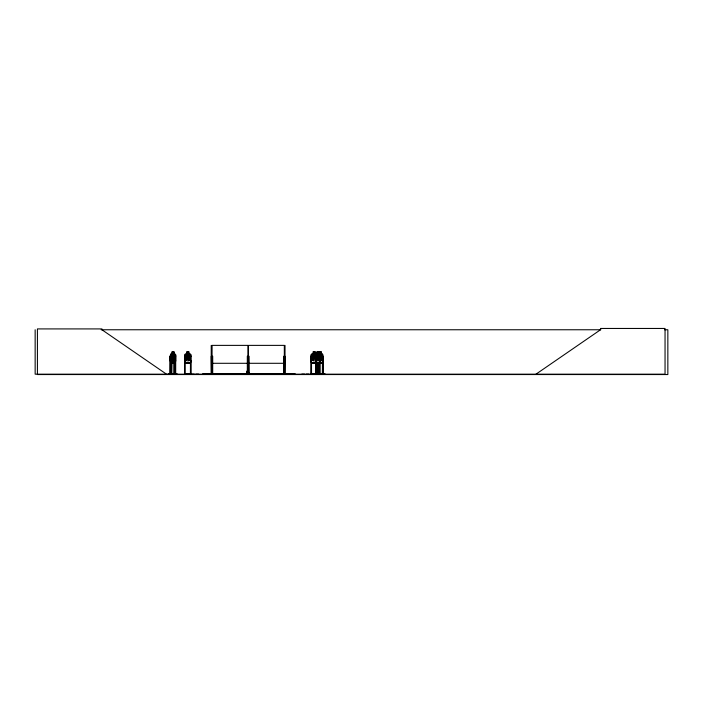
<?xml version="1.0" encoding="UTF-8"?>
<svg xmlns="http://www.w3.org/2000/svg" width="703" height="703" viewBox="0 0 703 703"><rect width="100%" height="100%" fill="white"/><g stroke="black" fill="none" stroke-linecap="round" stroke-linejoin="round"><path stroke-width="1.05" d="M207.983 373.838L214.705 373.811M281.543 373.829L288.256 373.811M247.57 374.119L247.746 369.875L247.017 374.119M247.544 371.992L247.711 369.875M174.186 362.95L174.625 360.832M174.212 363.02L174.59 360.824M246.867 374.119L247.843 369.875M174.256 374.119L174.212 373.521M246.656 374.119L247.597 369.875L246.604 374.119M319.241 362.95L319.716 360.824L319.267 363.02M317.818 374.163L317.809 373.521M318.02 374.119L317.993 373.521M322.299 362.95L323.002 360.832L322.343 363.02L311.587 363.02L310.902 360.832L310.902 354.918L311.605 354.136L313.107 354.136M175.653 360.824L175.056 362.95L170.882 362.95C170.214 360.244 169.203 356.474 170.899 354.136M174.08 359.057L173.562 360.824L172.604 360.824L172.086 359.057L172.569 351.931M319.478 374.119L319.557 356.263M168.175 373.838L177.613 374.119M174.467 355.164L174.203 354.136M171.453 359.857L171.866 360.129M171.866 354.136L171.497 355.164M211.99 373.803L212.095 345.375L247.922 345.375L248.036 373.803M310.735 374.119L310.867 356.263L311.473 356.263L311.543 374.172M319.382 360.006L320.322 357.941C320.963 361.447 323.178 360.112 320.682 357.467C323.046 354.953 321.016 353.591 320.296 356.957L319.39 355.015M173.887 360.824L174.792 359.057L174.792 354.945L173.887 354.207L173.905 351.931M315.471 374.172L315.955 354.136M315.498 354.918L315.981 354.207M316.016 355.164L314.663 357.467L316.078 359.857M316.93 354.207L316.209 354.945L316.209 359.057L316.93 360.824L318.274 360.824L318.995 359.057L318.327 351.931L316.886 351.931L316.991 354.207M535.985 374.172L600.52 329.76L600.52 328.45L665.047 328.45L665.047 374.172L35.15 374.172L35.15 329.76M184.353 374.128L185.197 373.521M173.966 354.918L174.625 354.91L174.529 374.172M316.016 360.121L314.223 357.941C313.389 361.272 310.664 360.613 313.749 357.458C310.831 354.927 313.433 353.609 314.179 356.957L315.946 354.901M101.127 329.76L600.854 329.76M664.555 329.76L667.85 329.76L667.85 374.55L37.417 374.55L37.417 328.916L101.953 328.916L101.953 329.76L166.479 374.172M172.156 352.001L173.887 352.001M188.887 352.001L186.831 352.001L186.831 354.207L185.733 354.945L185.733 359.057L186.831 360.824L188.887 360.824L189.995 359.057L189.995 354.945L188.887 354.207L188.966 351.931L186.761 351.931L186.761 354.136L185.258 354.136L184.555 354.918L184.52 374.172M313.186 352.001L315.243 352.001L315.243 354.207M316.93 352.001L318.336 352.001M319.426 352.001L321.139 352.001M172.499 352.37L173.588 352.37M173.395 353.108L172.771 353.108L172.771 352.37M170.855 354.136L172.569 354.136M173.536 354.136L175.117 354.136L175.759 354.91L175.715 360.832L175.1 363.02L170.838 363.02M188.966 354.136L190.39 354.136L191.172 354.91L191.163 374.172M316.939 354.136L315.313 354.136L315.313 351.931L313.107 351.931L313.186 354.207L312.079 354.945L312.079 359.057L313.186 360.824L315.243 360.824M318.134 354.136L319.408 354.136M321.157 354.136L322.369 354.136M170.882 354.207L175.1 354.207M185.293 354.207L190.364 354.207M311.64 354.207L322.343 354.207M319.241 354.207L319.821 354.91L319.953 374.172L319.997 373.521L319.329 373.521L319.329 374.172M319.426 354.945L321.104 354.945L321.104 359.057L319.426 359.057M171.242 356.263L171.734 356.263L171.734 374.172L171.76 373.521L171.189 373.521M174.036 356.263L174.529 356.263M175.653 356.263L175.029 356.263L174.968 374.172M184.52 356.263L185.126 356.263L185.197 374.172M191.093 356.263L190.487 356.263L190.416 374.172M211.225 356.263L211.454 374.172M212.095 356.263L212.701 356.263L212.701 374.172M247.931 356.263L247.315 356.263L247.324 374.172M284.32 356.263L283.713 356.263L283.643 374.172M285.023 356.263L284.777 374.137M315.471 356.263L316.051 356.263M319.953 356.263L319.373 356.263L319.505 374.172M315.445 360.832L315.946 363.02M319.426 360.824L321.104 360.824L322 359.057L322 354.945L321.104 354.207L321.104 352.001M322.343 362.95L311.64 362.95L310.981 360.824M212.095 363.293L247.922 363.293M248.484 363.293L284.32 363.293M170.056 373.521L170.803 373.521M173.984 373.521L174.59 373.521M174.968 373.521L175.715 373.521L175.715 374.172M190.416 373.521L191.163 373.521M310.796 373.521L311.543 373.521M315.427 373.521L316.095 373.521M316.763 373.521L318.266 373.521M322.387 373.521L323.143 373.521M185.197 373.706L190.416 373.706M311.543 373.706L325.05 373.838M171.883 354.892L171.532 374.128M174.045 360.103L174.52 359.857M317.571 374.119L317.571 362.581M284.425 374.119L284.39 373.521M191.506 374.128L194.318 374.172M174.019 374.128L174.08 354.945L173.536 351.931M322.492 374.119L322.58 356.263M316.71 354.207L317.44 354.945M322.326 354.136L323.002 354.91L323.002 374.172M319.259 354.136L319.821 354.91M174.186 354.207L174.529 354.945M184.625 360.824L185.293 362.95L190.364 362.95L191.093 360.824L190.416 363.02L185.241 363.02L184.555 360.832M322.686 374.137L322.659 373.521M170.284 360.832L170.882 363.02M315.55 360.824L315.981 362.95M171.514 374.084L171.418 373.521M171.848 363.02L171.47 360.832L171.787 363.02M323.134 374.172L323.072 356.263L322.449 356.263L322.387 374.172M322.844 373.521L322.862 374.172M321.139 354.207L321.157 351.931L319.364 351.931L319.364 354.136M319.768 354.91L319.672 374.172M319.408 351.931L319.426 354.207M318.38 351.931L318.38 354.136M318.204 362.581L318.257 374.172M318.064 362.581L318.064 374.172M317.703 362.581L317.651 374.172M317.44 362.581L317.361 374.172M316.904 373.521L316.904 374.172M316.833 362.581L316.763 374.172M316.051 362.581L316.095 374.172M315.867 356.263L315.919 374.172M315.796 373.521L315.726 374.172L315.647 356.263M311.403 373.521L311.403 374.172M310.937 373.521L310.937 374.172M308.977 374.172L306.174 374.172M304.61 374.172L301.815 374.172M295.032 374.172L295.032 373.618L202.842 373.618L202.842 374.172M293.731 373.618L293.731 374.172M285.014 345.375L285.023 374.172M284.32 374.172L284.32 345.375L248.484 345.375L248.44 374.172M283.784 373.521L283.784 374.172M249.214 374.172L249.09 356.263L248.484 356.263L248.554 374.172M249.02 373.521L249.02 374.172M247.86 373.521L247.86 374.172M247.254 373.521L247.254 374.172M212.772 373.521L212.772 374.172M211.225 345.375L211.225 374.172M204.142 373.618L204.142 374.172M198.677 374.172L195.882 374.172M191.023 373.521L191.023 374.172M190.557 373.521L190.557 374.172M185.056 373.521L185.056 374.172M175.653 354.945L175.583 374.172L175.522 356.263M175.161 356.263L175.161 374.172M174.247 356.263L174.282 374.172M173.949 354.136L173.949 351.931L172.094 351.931L172.156 354.207M173.5 352.001L173.5 354.207M172.2 352.001L172.2 354.207L171.286 354.945L171.251 374.172M170.803 374.172L170.75 356.263L170.117 356.263L170.117 374.172L170.249 356.263M170.618 356.263L170.671 374.172M170.521 373.521L170.539 374.172M170.346 373.521L170.328 374.172M173.896 359.998L173 357.941L172.094 359.998L172.78 357.458L172.182 354.901L172.982 356.957L173.861 354.936L173.202 357.467L173.896 359.998M318.942 359.998L317.686 357.941L316.904 360.068L316.42 359.998L317.378 357.458L316.552 354.901L318.274 354.945L318.274 359.057L316.93 359.057L316.912 354.953L317.659 356.957L318.89 354.936L317.976 357.467L318.942 359.998M189.792 359.998L189.081 360.068L187.868 357.941C186.919 361.298 184.388 360.577 187.402 357.458C184.485 354.927 187.086 353.609 187.833 356.957C188.668 353.785 191.304 354.453 188.316 357.467L189.792 359.998M188.527 352.37L187.2 352.37L187.2 353.108L188.527 353.108L188.527 352.37M314.874 352.37L313.547 352.37L313.547 353.108L314.874 353.108L314.874 352.37M318.037 352.37L317.176 352.37L317.176 353.108L318.037 353.108L318.037 352.37M320.796 352.37L319.724 352.37L319.724 353.108L320.796 353.108L320.796 352.37M173.562 354.945L172.604 354.945L172.604 359.057L173.562 359.057L173.562 354.945M188.887 354.945L186.831 354.945L186.831 359.057L188.887 359.057L188.887 354.945M315.243 354.945L313.186 354.945L313.186 359.057L315.243 359.057L315.243 354.945M248.959 374.119L248.467 371.992L248.906 374.119"/></g></svg>
